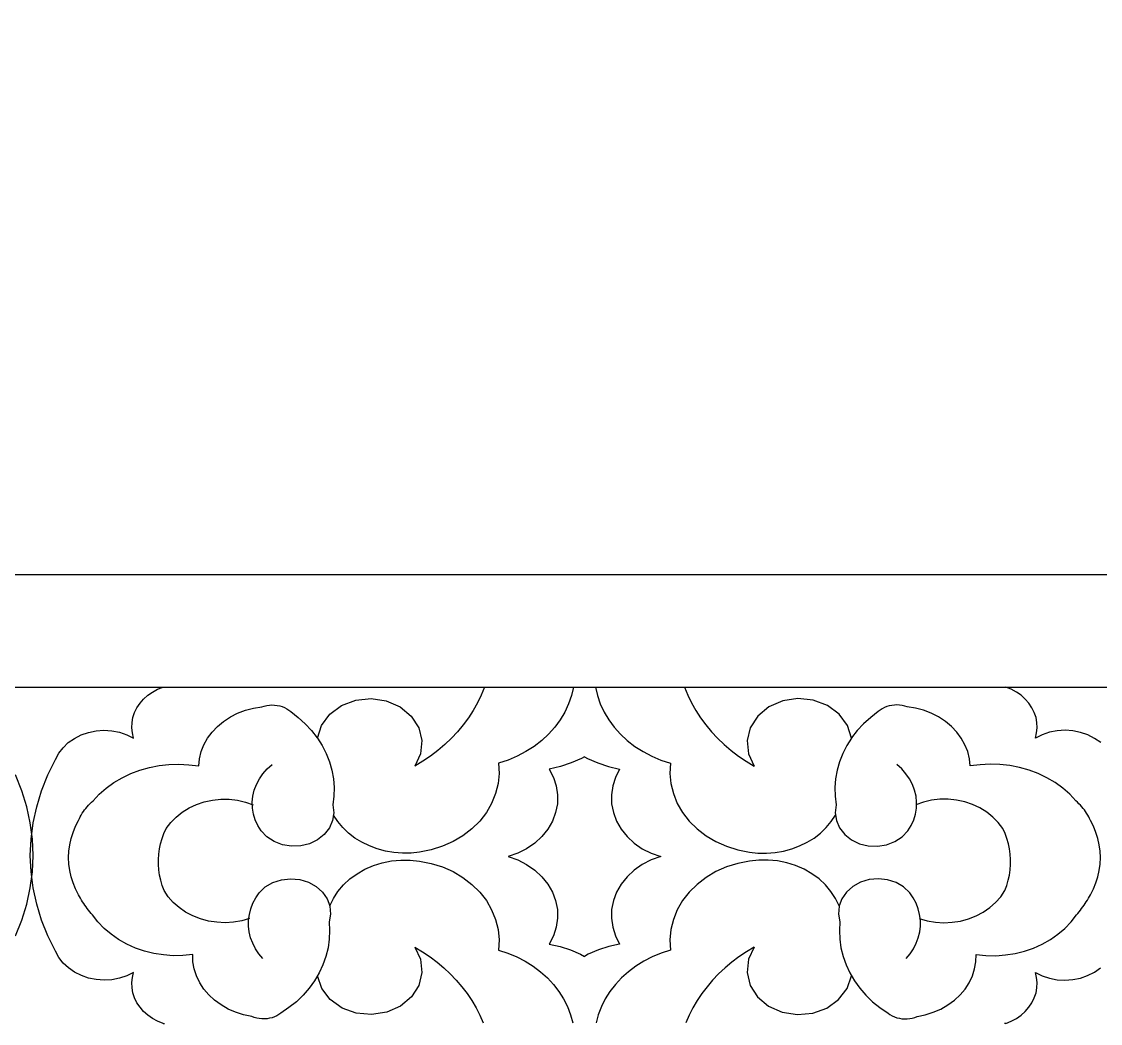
# Model space of a CAD drawing. Extents: x 1188826 to 1909461, y 608442 to 1651179.
# Drawn here: x 1667089.1 to 1667377.3, y 1032543.6 to 1032811.1 of the extents above; entities that cross this region are included whole.
import ezdxf

# ---------------------------------------------------------------- set-up
doc = ezdxf.new("R2010")
doc.units = 0
doc.header["$LTSCALE"] = 1000
doc.header["$MEASUREMENT"] = 0
doc.layers.add('窗', color=4, linetype='Continuous')
doc.layers.add('立面线', color=40, linetype='Continuous')

# ---------------------------------------------------------------- blocks, each defined once
blk = doc.blocks.new('EHYTERHT5EHTER')
at = {"layer": '窗', "ltscale": 3}
blk.add_lwpolyline([(83569.73, -228180.6), (84504.99, -228180.6), (84504.99, -229130.6), (83569.73, -229130.6)], close=True, dxfattribs=at)

msp = doc.modelspace()

# ---------------------------------------------------------------- linework, layer by layer
at = {"layer": '立面线'}
for p, q in [((1669039.81, 1032663.42), (1660727.54, 1032663.42)), ((1660758.89, 1032633.42), (1669008.6, 1032633.42)), ((1667124.11, 1032632.09), (1667125.48, 1032632.83)), ((1667125.48, 1032632.83), (1667126.94, 1032633.42)), ((1667212.8, 1032633.42), (1667211.93, 1032631.3)), ((1667236.58, 1032633.42), (1667236.05, 1032631.14)), ((1667242.43, 1032633.42), (1667242.96, 1032631.14)), ((1667266.22, 1032633.42), (1667267.08, 1032631.3)), ((1667353.53, 1032632.83), (1667352.07, 1032633.42)), ((1667354.9, 1032632.09), (1667353.53, 1032632.83)), ((1667120.77, 1032629.11), (1667121.74, 1032630.22)), ((1667121.74, 1032630.22), (1667122.86, 1032631.22)), ((1667122.86, 1032631.22), (1667124.11, 1032632.09)), ((1667174.61, 1032628.5), (1667178.38, 1032629.93)), ((1667178.38, 1032629.93), (1667182.49, 1032630.35)), ((1667182.49, 1032630.35), (1667186.55, 1032629.73)), ((1667211.93, 1032631.3), (1667210.92, 1032629.23)), ((1667236.05, 1032631.14), (1667235.28, 1032628.9)), ((1667242.96, 1032631.14), (1667243.73, 1032628.9)), ((1667267.08, 1032631.3), (1667268.09, 1032629.23)), ((1667296.52, 1032630.35), (1667292.46, 1032629.73)), ((1667300.63, 1032629.93), (1667296.52, 1032630.35)), ((1667304.41, 1032628.5), (1667300.63, 1032629.93)), ((1667356.15, 1032631.22), (1667354.9, 1032632.09)), ((1667357.27, 1032630.22), (1667356.15, 1032631.22)), ((1667358.25, 1032629.11), (1667357.27, 1032630.22)), ((1667119.33, 1032626.63), (1667119.96, 1032627.91)), ((1667119.96, 1032627.91), (1667120.77, 1032629.11)), ((1667146.85, 1032626.44), (1667148.92, 1032627.22)), ((1667148.92, 1032627.22), (1667151.09, 1032627.79)), ((1667151.09, 1032627.79), (1667153.31, 1032628.14)), ((1667153.31, 1032628.14), (1667153.96, 1032628.36)), ((1667153.96, 1032628.36), (1667154.64, 1032628.51)), ((1667154.64, 1032628.51), (1667155.32, 1032628.61)), ((1667155.32, 1032628.61), (1667156.02, 1032628.64)), ((1667156.02, 1032628.64), (1667156.71, 1032628.62)), ((1667156.71, 1032628.62), (1667157.4, 1032628.54)), ((1667157.4, 1032628.54), (1667158.08, 1032628.39)), ((1667158.08, 1032628.39), (1667158.73, 1032628.19)), ((1667158.73, 1032628.19), (1667159.36, 1032627.93)), ((1667159.36, 1032627.93), (1667159.95, 1032627.62)), ((1667159.95, 1032627.62), (1667160.51, 1032627.26)), ((1667160.51, 1032627.26), (1667161.02, 1032626.86)), ((1667171.48, 1032626.19), (1667174.61, 1032628.5)), ((1667186.55, 1032629.73), (1667190.24, 1032628.12)), ((1667190.24, 1032628.12), (1667193.21, 1032625.67)), ((1667209.78, 1032627.2), (1667208.51, 1032625.24)), ((1667210.92, 1032629.23), (1667209.78, 1032627.2)), ((1667235.28, 1032628.9), (1667234.27, 1032626.74)), ((1667243.73, 1032628.9), (1667244.74, 1032626.74)), ((1667268.09, 1032629.23), (1667269.23, 1032627.2)), ((1667269.23, 1032627.2), (1667270.5, 1032625.24)), ((1667288.78, 1032628.12), (1667285.8, 1032625.67)), ((1667292.46, 1032629.73), (1667288.78, 1032628.12)), ((1667307.53, 1032626.19), (1667304.41, 1032628.5)), ((1667318.5, 1032627.26), (1667317.99, 1032626.86)), ((1667319.06, 1032627.62), (1667318.5, 1032627.26)), ((1667319.65, 1032627.93), (1667319.06, 1032627.62)), ((1667320.28, 1032628.19), (1667319.65, 1032627.93)), ((1667320.93, 1032628.39), (1667320.28, 1032628.19)), ((1667321.61, 1032628.54), (1667320.93, 1032628.39)), ((1667322.3, 1032628.62), (1667321.61, 1032628.54)), ((1667322.99, 1032628.64), (1667322.3, 1032628.62)), ((1667323.69, 1032628.61), (1667322.99, 1032628.64)), ((1667324.38, 1032628.51), (1667323.69, 1032628.61)), ((1667325.05, 1032628.36), (1667324.38, 1032628.51)), ((1667325.7, 1032628.14), (1667325.05, 1032628.36)), ((1667327.93, 1032627.79), (1667325.7, 1032628.14)), ((1667330.09, 1032627.22), (1667327.93, 1032627.79)), ((1667332.16, 1032626.44), (1667330.09, 1032627.22)), ((1667359.05, 1032627.91), (1667358.25, 1032629.11)), ((1667359.68, 1032626.63), (1667359.05, 1032627.91)), ((1667118.64, 1032623.93), (1667118.89, 1032625.3)), ((1667118.89, 1032625.3), (1667119.33, 1032626.63)), ((1667141.47, 1032622.92), (1667143.1, 1032624.27)), ((1667143.1, 1032624.27), (1667144.9, 1032625.45)), ((1667144.9, 1032625.45), (1667146.85, 1032626.44)), ((1667161.02, 1032626.86), (1667163.05, 1032625.31)), ((1667163.05, 1032625.31), (1667164.93, 1032623.62)), ((1667169.27, 1032623.19), (1667171.48, 1032626.19)), ((1667193.21, 1032625.67), (1667195.21, 1032622.57)), ((1667208.51, 1032625.24), (1667207.11, 1032623.34)), ((1667233.03, 1032624.66), (1667231.58, 1032622.69)), ((1667234.27, 1032626.74), (1667233.03, 1032624.66)), ((1667244.74, 1032626.74), (1667245.98, 1032624.66)), ((1667245.98, 1032624.66), (1667247.43, 1032622.69)), ((1667270.5, 1032625.24), (1667271.9, 1032623.34)), ((1667285.8, 1032625.67), (1667283.8, 1032622.57)), ((1667309.74, 1032623.19), (1667307.53, 1032626.19)), ((1667315.96, 1032625.31), (1667314.08, 1032623.62)), ((1667317.99, 1032626.86), (1667315.96, 1032625.31)), ((1667334.11, 1032625.45), (1667332.16, 1032626.44)), ((1667335.91, 1032624.27), (1667334.11, 1032625.45)), ((1667337.54, 1032622.92), (1667335.91, 1032624.27)), ((1667360.13, 1032625.3), (1667359.68, 1032626.63)), ((1667360.38, 1032623.93), (1667360.13, 1032625.3)), ((1667105.04, 1032620.64), (1667106.99, 1032621.32)), ((1667106.99, 1032621.32), (1667109.03, 1032621.73)), ((1667109.03, 1032621.73), (1667111.13, 1032621.88)), ((1667111.13, 1032621.88), (1667113.23, 1032621.76)), ((1667113.23, 1032621.76), (1667115.28, 1032621.36)), ((1667115.28, 1032621.36), (1667117.24, 1032620.71)), ((1667118.58, 1032622.54), (1667118.64, 1032623.93)), ((1667118.72, 1032621.16), (1667118.58, 1032622.54)), ((1667119.06, 1032619.8), (1667118.72, 1032621.16)), ((1667138.84, 1032619.77), (1667140.05, 1032621.41)), ((1667140.05, 1032621.41), (1667141.47, 1032622.92)), ((1667164.93, 1032623.62), (1667166.62, 1032621.8)), ((1667166.62, 1032621.8), (1667168.13, 1032619.86)), ((1667168.18, 1032619.78), (1667169.27, 1032623.19)), ((1667195.21, 1032622.57), (1667196.08, 1032619.11)), ((1667205.59, 1032621.51), (1667203.95, 1032619.75)), ((1667207.11, 1032623.34), (1667205.59, 1032621.51)), ((1667231.58, 1032622.69), (1667229.92, 1032620.85)), ((1667247.43, 1032622.69), (1667249.09, 1032620.85)), ((1667271.9, 1032623.34), (1667273.42, 1032621.51)), ((1667273.42, 1032621.51), (1667275.06, 1032619.75)), ((1667283.8, 1032622.57), (1667282.93, 1032619.11)), ((1667310.83, 1032619.78), (1667309.74, 1032623.19)), ((1667312.39, 1032621.8), (1667310.88, 1032619.86)), ((1667314.08, 1032623.62), (1667312.39, 1032621.8)), ((1667338.96, 1032621.41), (1667337.54, 1032622.92)), ((1667340.17, 1032619.77), (1667338.96, 1032621.41)), ((1667359.95, 1032619.8), (1667360.29, 1032621.16)), ((1667360.29, 1032621.16), (1667360.43, 1032622.54)), ((1667360.43, 1032622.54), (1667360.38, 1032623.93)), ((1667363.73, 1032621.36), (1667361.77, 1032620.71)), ((1667365.78, 1032621.76), (1667363.73, 1032621.36)), ((1667367.88, 1032621.88), (1667365.78, 1032621.76)), ((1667369.98, 1032621.73), (1667367.88, 1032621.88)), ((1667372.03, 1032621.32), (1667369.98, 1032621.73)), ((1667373.97, 1032620.64), (1667372.03, 1032621.32)), ((1667100.2, 1032617.23), (1667101.6, 1032618.58)), ((1667101.6, 1032618.58), (1667103.23, 1032619.72)), ((1667103.23, 1032619.72), (1667105.04, 1032620.64)), ((1667117.24, 1032620.71), (1667119.06, 1032619.8)), ((1667137.86, 1032618.02), (1667138.84, 1032619.77)), ((1667168.13, 1032619.86), (1667168.18, 1032619.78)), ((1667168.18, 1032619.78), (1667169.43, 1032617.82)), ((1667196.08, 1032619.11), (1667195.72, 1032615.59)), ((1667203.95, 1032619.75), (1667202.2, 1032618.08)), ((1667228.07, 1032619.14), (1667226.05, 1032617.58)), ((1667229.92, 1032620.85), (1667228.07, 1032619.14)), ((1667249.09, 1032620.85), (1667250.94, 1032619.14)), ((1667250.94, 1032619.14), (1667252.96, 1032617.58)), ((1667275.06, 1032619.75), (1667276.81, 1032618.08)), ((1667282.93, 1032619.11), (1667283.29, 1032615.59)), ((1667310.83, 1032619.78), (1667309.58, 1032617.82)), ((1667310.88, 1032619.86), (1667310.83, 1032619.78)), ((1667341.15, 1032618.02), (1667340.17, 1032619.77)), ((1667361.77, 1032620.71), (1667359.95, 1032619.8)), ((1667375.78, 1032619.72), (1667373.97, 1032620.64)), ((1667377.41, 1032618.58), (1667375.78, 1032619.72)), ((1667098.17, 1032614.09), (1667099.05, 1032615.73)), ((1667099.05, 1032615.73), (1667100.2, 1032617.23)), ((1667136.66, 1032614.28), (1667137.13, 1032616.18)), ((1667137.13, 1032616.18), (1667137.86, 1032618.02)), ((1667169.43, 1032617.82), (1667170.52, 1032615.68)), ((1667170.52, 1032615.68), (1667171.39, 1032613.47)), ((1667195.72, 1032615.59), (1667194.19, 1032612.3)), ((1667200.34, 1032616.49), (1667198.38, 1032615)), ((1667202.2, 1032618.08), (1667200.34, 1032616.49)), ((1667223.87, 1032616.19), (1667221.54, 1032614.97)), ((1667226.05, 1032617.58), (1667223.87, 1032616.19)), ((1667252.96, 1032617.58), (1667255.15, 1032616.19)), ((1667255.15, 1032616.19), (1667257.47, 1032614.97)), ((1667276.81, 1032618.08), (1667278.67, 1032616.49)), ((1667278.67, 1032616.49), (1667280.63, 1032615)), ((1667283.29, 1032615.59), (1667284.82, 1032612.3)), ((1667308.49, 1032615.68), (1667307.62, 1032613.47)), ((1667309.58, 1032617.82), (1667308.49, 1032615.68)), ((1667341.88, 1032616.18), (1667341.15, 1032618.02)), ((1667342.35, 1032614.28), (1667341.88, 1032616.18)), ((1667096.17, 1032609.95), (1667098.22, 1032614.09)), ((1667125.87, 1032612.47), (1667128.51, 1032612.76)), ((1667128.51, 1032612.76), (1667131.17, 1032612.84)), ((1667131.17, 1032612.84), (1667133.83, 1032612.7)), ((1667133.83, 1032612.7), (1667136.46, 1032612.35)), ((1667136.46, 1032612.35), (1667136.66, 1032614.28)), ((1667154.76, 1032611.56), (1667156.06, 1032612.72)), ((1667171.39, 1032613.47), (1667172.03, 1032611.21)), ((1667196.33, 1032613.6), (1667194.19, 1032612.3)), ((1667198.38, 1032615), (1667196.33, 1032613.6)), ((1667219.1, 1032613.94), (1667216.56, 1032613.11)), ((1667216.56, 1032613.11), (1667216.7, 1032610.38)), ((1667221.54, 1032614.97), (1667219.1, 1032613.94)), ((1667235.95, 1032613.15), (1667233.08, 1032612.19)), ((1667238.7, 1032614.35), (1667235.95, 1032613.15)), ((1667239.51, 1032614.79), (1667238.7, 1032614.35)), ((1667239.51, 1032614.79), (1667240.31, 1032614.35)), ((1667240.31, 1032614.35), (1667243.06, 1032613.15)), ((1667243.06, 1032613.15), (1667245.93, 1032612.19)), ((1667257.47, 1032614.97), (1667259.91, 1032613.94)), ((1667259.91, 1032613.94), (1667262.45, 1032613.11)), ((1667262.45, 1032613.11), (1667262.32, 1032610.38)), ((1667280.63, 1032615), (1667282.68, 1032613.6)), ((1667282.68, 1032613.6), (1667284.82, 1032612.3)), ((1667307.62, 1032613.47), (1667306.98, 1032611.21)), ((1667324.25, 1032611.56), (1667322.95, 1032612.72)), ((1667342.55, 1032612.35), (1667342.35, 1032614.28)), ((1667345.18, 1032612.7), (1667342.55, 1032612.35)), ((1667347.84, 1032612.84), (1667345.18, 1032612.7)), ((1667350.5, 1032612.76), (1667347.84, 1032612.84)), ((1667353.14, 1032612.47), (1667350.5, 1032612.76)), ((1667089.2, 1032605.75), (1667087.51, 1032609.95)), ((1667094.48, 1032605.75), (1667096.17, 1032609.95)), ((1667115.98, 1032609.22), (1667118.31, 1032610.33)), ((1667118.31, 1032610.33), (1667120.75, 1032611.25)), ((1667120.75, 1032611.25), (1667123.27, 1032611.96)), ((1667123.27, 1032611.96), (1667125.87, 1032612.47)), ((1667152.65, 1032608.9), (1667153.62, 1032610.28)), ((1667153.62, 1032610.28), (1667154.76, 1032611.56)), ((1667172.03, 1032611.21), (1667172.44, 1032608.91)), ((1667216.7, 1032610.38), (1667216.43, 1032607.64)), ((1667233.08, 1032612.19), (1667230.11, 1032611.49)), ((1667230.11, 1032611.49), (1667231.23, 1032609.31)), ((1667245.93, 1032612.19), (1667248.9, 1032611.49)), ((1667248.9, 1032611.49), (1667247.78, 1032609.31)), ((1667262.32, 1032610.38), (1667262.58, 1032607.64)), ((1667306.98, 1032611.21), (1667306.57, 1032608.91)), ((1667325.39, 1032610.28), (1667324.25, 1032611.56)), ((1667326.36, 1032608.9), (1667325.39, 1032610.28)), ((1667355.74, 1032611.96), (1667353.14, 1032612.47)), ((1667358.27, 1032611.25), (1667355.74, 1032611.96)), ((1667360.7, 1032610.33), (1667358.27, 1032611.25)), ((1667363.03, 1032609.22), (1667360.7, 1032610.33)), ((1667111.76, 1032606.46), (1667113.79, 1032607.92)), ((1667113.79, 1032607.92), (1667115.98, 1032609.22)), ((1667151.3, 1032605.9), (1667151.88, 1032607.43)), ((1667151.88, 1032607.43), (1667152.65, 1032608.9)), ((1667172.44, 1032608.91), (1667172.62, 1032606.58)), ((1667216.43, 1032607.64), (1667215.77, 1032604.96)), ((1667231.23, 1032609.31), (1667231.97, 1032607.01)), ((1667231.97, 1032607.01), (1667232.32, 1032604.64)), ((1667247.04, 1032607.01), (1667246.7, 1032604.64)), ((1667247.78, 1032609.31), (1667247.04, 1032607.01)), ((1667262.58, 1032607.64), (1667263.25, 1032604.96)), ((1667306.57, 1032608.91), (1667306.39, 1032606.58)), ((1667327.13, 1032607.43), (1667326.36, 1032608.9)), ((1667327.71, 1032605.9), (1667327.13, 1032607.43)), ((1667365.22, 1032607.92), (1667363.03, 1032609.22)), ((1667367.26, 1032606.46), (1667365.22, 1032607.92)), ((1667090.51, 1032601.48), (1667089.2, 1032605.75)), ((1667093.16, 1032601.48), (1667094.48, 1032605.75)), ((1667108.21, 1032603.06), (1667109.89, 1032604.83)), ((1667109.89, 1032604.83), (1667111.76, 1032606.46)), ((1667150.77, 1032602.72), (1667150.93, 1032604.32)), ((1667150.93, 1032604.32), (1667151.3, 1032605.9)), ((1667172.56, 1032604.25), (1667172.26, 1032601.94)), ((1667172.62, 1032606.58), (1667172.56, 1032604.25)), ((1667215.77, 1032604.96), (1667214.71, 1032602.37)), ((1667232.32, 1032604.64), (1667232.26, 1032602.25)), ((1667246.7, 1032604.64), (1667246.76, 1032602.25)), ((1667263.25, 1032604.96), (1667264.3, 1032602.37)), ((1667306.39, 1032606.58), (1667306.45, 1032604.25)), ((1667306.45, 1032604.25), (1667306.75, 1032601.94)), ((1667328.08, 1032604.32), (1667327.71, 1032605.9)), ((1667328.24, 1032602.72), (1667328.08, 1032604.32)), ((1667369.12, 1032604.83), (1667367.26, 1032606.46)), ((1667370.8, 1032603.06), (1667369.12, 1032604.83)), ((1667091.46, 1032597.17), (1667090.51, 1032601.48)), ((1667092.22, 1032597.17), (1667093.16, 1032601.48)), ((1667105.97, 1032600.6), (1667106.3, 1032601.04)), ((1667106.3, 1032601.04), (1667106.65, 1032601.46)), ((1667106.65, 1032601.46), (1667107.02, 1032601.88)), ((1667107.02, 1032601.88), (1667107.4, 1032602.28)), ((1667107.4, 1032602.28), (1667107.8, 1032602.68)), ((1667107.8, 1032602.68), (1667108.21, 1032603.06)), ((1667132.04, 1032600.02), (1667133.86, 1032601.14)), ((1667133.86, 1032601.14), (1667135.83, 1032602.06)), ((1667135.83, 1032602.06), (1667137.92, 1032602.76)), ((1667137.92, 1032602.76), (1667140.09, 1032603.23)), ((1667140.09, 1032603.23), (1667142.32, 1032603.46)), ((1667142.32, 1032603.46), (1667144.56, 1032603.46)), ((1667144.56, 1032603.46), (1667146.78, 1032603.21)), ((1667146.78, 1032603.21), (1667148.95, 1032602.72)), ((1667148.95, 1032602.72), (1667151.04, 1032602.01)), ((1667150.82, 1032601.11), (1667150.77, 1032602.72)), ((1667151.09, 1032599.51), (1667150.82, 1032601.11)), ((1667172.26, 1032601.94), (1667172.52, 1032599.85)), ((1667214.71, 1032602.37), (1667213.29, 1032599.92)), ((1667232.26, 1032602.25), (1667231.79, 1032599.9)), ((1667246.76, 1032602.25), (1667247.22, 1032599.9)), ((1667264.3, 1032602.37), (1667265.72, 1032599.92)), ((1667306.75, 1032601.94), (1667306.49, 1032599.85)), ((1667327.92, 1032599.51), (1667328.19, 1032601.11)), ((1667330.06, 1032602.72), (1667327.98, 1032602.01)), ((1667328.19, 1032601.11), (1667328.24, 1032602.72)), ((1667332.23, 1032603.21), (1667330.06, 1032602.72)), ((1667334.45, 1032603.46), (1667332.23, 1032603.21)), ((1667336.69, 1032603.46), (1667334.45, 1032603.46)), ((1667338.92, 1032603.23), (1667336.69, 1032603.46)), ((1667341.09, 1032602.76), (1667338.92, 1032603.23)), ((1667343.18, 1032602.06), (1667341.09, 1032602.76)), ((1667345.15, 1032601.14), (1667343.18, 1032602.06)), ((1667346.97, 1032600.02), (1667345.15, 1032601.14)), ((1667371.21, 1032602.68), (1667370.8, 1032603.06)), ((1667371.61, 1032602.28), (1667371.21, 1032602.68)), ((1667371.99, 1032601.88), (1667371.61, 1032602.28)), ((1667372.36, 1032601.46), (1667371.99, 1032601.88)), ((1667372.71, 1032601.04), (1667372.36, 1032601.46)), ((1667373.04, 1032600.6), (1667372.71, 1032601.04)), ((1667104.33, 1032597.82), (1667104.56, 1032598.3)), ((1667104.56, 1032598.3), (1667104.81, 1032598.78)), ((1667104.81, 1032598.78), (1667105.07, 1032599.25)), ((1667105.07, 1032599.25), (1667105.35, 1032599.71)), ((1667105.35, 1032599.71), (1667105.65, 1032600.16)), ((1667105.65, 1032600.16), (1667105.97, 1032600.6)), ((1667128.96, 1032597.24), (1667130.4, 1032598.72)), ((1667130.4, 1032598.72), (1667132.04, 1032600.02)), ((1667151.56, 1032597.96), (1667151.09, 1032599.51)), ((1667172.52, 1032599.85), (1667172.21, 1032597.77)), ((1667173.61, 1032597.51), (1667172.49, 1032599.22)), ((1667213.29, 1032599.92), (1667211.52, 1032597.64)), ((1667231.79, 1032599.9), (1667230.94, 1032597.63)), ((1667247.22, 1032599.9), (1667248.07, 1032597.63)), ((1667265.72, 1032599.92), (1667267.5, 1032597.64)), ((1667305.4, 1032597.51), (1667306.52, 1032599.22)), ((1667306.49, 1032599.85), (1667306.8, 1032597.77)), ((1667327.45, 1032597.96), (1667327.92, 1032599.51)), ((1667348.61, 1032598.72), (1667346.97, 1032600.02)), ((1667350.05, 1032597.24), (1667348.61, 1032598.72)), ((1667373.36, 1032600.16), (1667373.04, 1032600.6)), ((1667373.66, 1032599.71), (1667373.36, 1032600.16)), ((1667373.94, 1032599.25), (1667373.66, 1032599.71)), ((1667374.2, 1032598.78), (1667373.94, 1032599.25)), ((1667374.45, 1032598.3), (1667374.2, 1032598.78)), ((1667374.68, 1032597.82), (1667374.45, 1032598.3)), ((1667092.03, 1032592.83), (1667091.46, 1032597.17)), ((1667091.65, 1032592.83), (1667092.22, 1032597.17)), ((1667102.87, 1032594.63), (1667103.53, 1032596.25)), ((1667103.53, 1032596.25), (1667104.33, 1032597.82)), ((1667127.16, 1032594.31), (1667127.75, 1032595.63)), ((1667127.75, 1032595.63), (1667128.96, 1032597.24)), ((1667152.24, 1032596.45), (1667151.56, 1032597.96)), ((1667153.11, 1032595.03), (1667152.24, 1032596.45)), ((1667171.36, 1032595.81), (1667169.99, 1032594.07)), ((1667172.21, 1032597.77), (1667171.36, 1032595.81)), ((1667174.95, 1032595.91), (1667173.61, 1032597.51)), ((1667176.48, 1032594.44), (1667174.95, 1032595.91)), ((1667209.42, 1032595.57), (1667207.04, 1032593.74)), ((1667211.52, 1032597.64), (1667209.42, 1032595.57)), ((1667229.71, 1032595.49), (1667228.13, 1032593.52)), ((1667230.94, 1032597.63), (1667229.71, 1032595.49)), ((1667248.07, 1032597.63), (1667249.3, 1032595.49)), ((1667249.3, 1032595.49), (1667250.88, 1032593.52)), ((1667267.5, 1032597.64), (1667269.59, 1032595.57)), ((1667269.59, 1032595.57), (1667271.97, 1032593.74)), ((1667302.53, 1032594.44), (1667304.06, 1032595.91)), ((1667304.06, 1032595.91), (1667305.4, 1032597.51)), ((1667306.8, 1032597.77), (1667307.65, 1032595.81)), ((1667307.65, 1032595.81), (1667309.02, 1032594.07)), ((1667325.9, 1032595.03), (1667326.77, 1032596.45)), ((1667326.77, 1032596.45), (1667327.45, 1032597.96)), ((1667351.26, 1032595.63), (1667350.05, 1032597.24)), ((1667351.85, 1032594.31), (1667351.26, 1032595.63)), ((1667375.48, 1032596.25), (1667374.68, 1032597.82)), ((1667376.14, 1032594.63), (1667375.48, 1032596.25)), ((1667091.46, 1032588.48), (1667091.65, 1032592.83)), ((1667092.22, 1032588.48), (1667092.03, 1032592.83)), ((1667101.98, 1032591.3), (1667102.35, 1032592.98)), ((1667102.35, 1032592.98), (1667102.87, 1032594.63)), ((1667126.27, 1032591.61), (1667126.66, 1032592.97)), ((1667126.66, 1032592.97), (1667127.16, 1032594.31)), ((1667154.67, 1032593.41), (1667153.11, 1032595.03)), ((1667156.62, 1032592.15), (1667154.67, 1032593.41)), ((1667168.2, 1032592.64), (1667166.07, 1032591.61)), ((1667169.99, 1032594.07), (1667168.2, 1032592.64)), ((1667178.18, 1032593.12), (1667176.48, 1032594.44)), ((1667180.04, 1032591.97), (1667178.18, 1032593.12)), ((1667207.04, 1032593.74), (1667204.41, 1032592.18)), ((1667228.13, 1032593.52), (1667226.23, 1032591.77)), ((1667250.88, 1032593.52), (1667252.78, 1032591.77)), ((1667271.97, 1032593.74), (1667274.6, 1032592.18)), ((1667298.97, 1032591.97), (1667300.83, 1032593.12)), ((1667300.83, 1032593.12), (1667302.53, 1032594.44)), ((1667309.02, 1032594.07), (1667310.81, 1032592.64)), ((1667310.81, 1032592.64), (1667312.95, 1032591.61)), ((1667322.39, 1032592.15), (1667324.34, 1032593.41)), ((1667324.34, 1032593.41), (1667325.9, 1032595.03)), ((1667352.35, 1032592.97), (1667351.85, 1032594.31)), ((1667352.75, 1032591.61), (1667352.35, 1032592.97)), ((1667376.66, 1032592.98), (1667376.14, 1032594.63)), ((1667377.03, 1032591.3), (1667376.66, 1032592.98)), ((1667101.68, 1032587.89), (1667101.76, 1032589.6)), ((1667101.76, 1032589.6), (1667101.98, 1032591.3)), ((1667125.77, 1032588.83), (1667125.97, 1032590.22)), ((1667125.97, 1032590.22), (1667126.27, 1032591.61)), ((1667158.86, 1032591.3), (1667156.62, 1032592.15)), ((1667161.27, 1032590.92), (1667158.86, 1032591.3)), ((1667163.71, 1032591.02), (1667161.27, 1032590.92)), ((1667166.07, 1032591.61), (1667163.71, 1032591.02)), ((1667182.03, 1032590.99), (1667180.04, 1032591.97)), ((1667184.14, 1032590.2), (1667182.03, 1032590.99)), ((1667186.33, 1032589.61), (1667184.14, 1032590.2)), ((1667188.58, 1032589.23), (1667186.33, 1032589.61)), ((1667198.57, 1032589.96), (1667195.45, 1032589.35)), ((1667201.57, 1032590.91), (1667198.57, 1032589.96)), ((1667204.41, 1032592.18), (1667201.57, 1032590.91)), ((1667224.06, 1032590.27), (1667221.66, 1032589.06)), ((1667226.23, 1032591.77), (1667224.06, 1032590.27)), ((1667252.78, 1032591.77), (1667254.95, 1032590.27)), ((1667254.95, 1032590.27), (1667257.35, 1032589.06)), ((1667274.6, 1032592.18), (1667277.44, 1032590.91)), ((1667277.44, 1032590.91), (1667280.45, 1032589.96)), ((1667280.45, 1032589.96), (1667283.56, 1032589.35)), ((1667290.43, 1032589.23), (1667292.68, 1032589.61)), ((1667292.68, 1032589.61), (1667294.87, 1032590.2)), ((1667294.87, 1032590.2), (1667296.98, 1032590.99)), ((1667296.98, 1032590.99), (1667298.97, 1032591.97)), ((1667312.95, 1032591.61), (1667315.3, 1032591.02)), ((1667315.3, 1032591.02), (1667317.74, 1032590.92)), ((1667317.74, 1032590.92), (1667320.15, 1032591.3)), ((1667320.15, 1032591.3), (1667322.39, 1032592.15)), ((1667353.04, 1032590.22), (1667352.75, 1032591.61)), ((1667353.24, 1032588.83), (1667353.04, 1032590.22)), ((1667377.25, 1032589.6), (1667377.03, 1032591.3)), ((1667377.33, 1032587.89), (1667377.25, 1032589.6)), ((1667091.65, 1032584.12), (1667091.46, 1032588.48)), ((1667092.03, 1032584.12), (1667092.22, 1032588.48)), ((1667101.76, 1032586.18), (1667101.68, 1032587.89)), ((1667125.68, 1032587.42), (1667125.77, 1032588.83)), ((1667125.68, 1032586.02), (1667125.68, 1032587.42)), ((1667185.47, 1032586.5), (1667187.92, 1032587)), ((1667187.92, 1032587), (1667190.43, 1032587.24)), ((1667190.87, 1032589.06), (1667188.58, 1032589.23)), ((1667190.43, 1032587.24), (1667192.95, 1032587.23)), ((1667193.17, 1032589.1), (1667190.87, 1032589.06)), ((1667192.95, 1032587.23), (1667195.45, 1032586.97)), ((1667195.45, 1032589.35), (1667193.17, 1032589.1)), ((1667195.45, 1032586.97), (1667198.57, 1032586.35)), ((1667221.66, 1032589.06), (1667219.08, 1032588.16)), ((1667219.08, 1032588.16), (1667221.66, 1032587.26)), ((1667221.66, 1032587.26), (1667224.06, 1032586.04)), ((1667257.35, 1032587.26), (1667254.95, 1032586.04)), ((1667257.35, 1032589.06), (1667259.93, 1032588.16)), ((1667259.93, 1032588.16), (1667257.35, 1032587.26)), ((1667283.56, 1032586.97), (1667280.45, 1032586.35)), ((1667283.56, 1032589.35), (1667285.84, 1032589.1)), ((1667286.07, 1032587.23), (1667283.56, 1032586.97)), ((1667285.84, 1032589.1), (1667288.14, 1032589.06)), ((1667288.58, 1032587.24), (1667286.07, 1032587.23)), ((1667288.14, 1032589.06), (1667290.43, 1032589.23)), ((1667291.09, 1032587), (1667288.58, 1032587.24)), ((1667293.54, 1032586.5), (1667291.09, 1032587)), ((1667353.34, 1032587.42), (1667353.24, 1032588.83)), ((1667353.33, 1032586.02), (1667353.34, 1032587.42)), ((1667377.25, 1032586.18), (1667377.33, 1032587.89)), ((1667091.46, 1032579.78), (1667092.03, 1032584.12)), ((1667092.22, 1032579.78), (1667091.65, 1032584.12)), ((1667101.98, 1032584.48), (1667101.76, 1032586.18)), ((1667102.35, 1032582.8), (1667101.98, 1032584.48)), ((1667125.79, 1032584.61), (1667125.68, 1032586.02)), ((1667126, 1032583.22), (1667125.79, 1032584.61)), ((1667178.76, 1032583.58), (1667180.86, 1032584.78)), ((1667180.86, 1032584.78), (1667183.11, 1032585.76)), ((1667183.11, 1032585.76), (1667185.47, 1032586.5)), ((1667198.57, 1032586.35), (1667201.57, 1032585.4)), ((1667201.57, 1032585.4), (1667204.41, 1032584.14)), ((1667204.41, 1032584.14), (1667207.04, 1032582.58)), ((1667224.06, 1032586.04), (1667226.23, 1032584.55)), ((1667226.23, 1032584.55), (1667228.13, 1032582.8)), ((1667252.78, 1032584.55), (1667250.88, 1032582.8)), ((1667254.95, 1032586.04), (1667252.78, 1032584.55)), ((1667274.6, 1032584.14), (1667271.97, 1032582.58)), ((1667277.44, 1032585.4), (1667274.6, 1032584.14)), ((1667280.45, 1032586.35), (1667277.44, 1032585.4)), ((1667295.91, 1032585.76), (1667293.54, 1032586.5)), ((1667298.15, 1032584.78), (1667295.91, 1032585.76)), ((1667300.25, 1032583.58), (1667298.15, 1032584.78)), ((1667353.02, 1032583.22), (1667353.22, 1032584.61)), ((1667353.22, 1032584.61), (1667353.33, 1032586.02)), ((1667376.66, 1032582.8), (1667377.03, 1032584.48)), ((1667377.03, 1032584.48), (1667377.25, 1032586.18)), ((1667102.87, 1032581.14), (1667102.35, 1032582.8)), ((1667103.53, 1032579.53), (1667102.87, 1032581.14)), ((1667126.3, 1032581.83), (1667126, 1032583.22)), ((1667126.71, 1032580.47), (1667126.3, 1032581.83)), ((1667154.24, 1032580.07), (1667156.27, 1032581.25)), ((1667156.27, 1032581.25), (1667158.56, 1032581.98)), ((1667158.56, 1032581.98), (1667160.99, 1032582.25)), ((1667160.99, 1032582.25), (1667163.43, 1032582.03)), ((1667163.43, 1032582.03), (1667165.74, 1032581.34)), ((1667165.74, 1032581.34), (1667167.8, 1032580.21)), ((1667175.13, 1032580.6), (1667176.84, 1032582.18)), ((1667176.84, 1032582.18), (1667178.76, 1032583.58)), ((1667207.04, 1032582.58), (1667209.42, 1032580.75)), ((1667228.13, 1032582.8), (1667229.71, 1032580.83)), ((1667229.71, 1032580.83), (1667230.94, 1032578.69)), ((1667249.3, 1032580.83), (1667248.07, 1032578.69)), ((1667250.88, 1032582.8), (1667249.3, 1032580.83)), ((1667271.97, 1032582.58), (1667269.59, 1032580.75)), ((1667302.17, 1032582.18), (1667300.25, 1032583.58)), ((1667303.88, 1032580.6), (1667302.17, 1032582.18)), ((1667313.28, 1032581.34), (1667311.21, 1032580.21)), ((1667315.59, 1032582.03), (1667313.28, 1032581.34)), ((1667318.02, 1032582.25), (1667315.59, 1032582.03)), ((1667320.45, 1032581.98), (1667318.02, 1032582.25)), ((1667322.74, 1032581.25), (1667320.45, 1032581.98)), ((1667324.77, 1032580.07), (1667322.74, 1032581.25)), ((1667352.3, 1032580.47), (1667352.71, 1032581.83)), ((1667352.71, 1032581.83), (1667353.02, 1032583.22)), ((1667375.48, 1032579.53), (1667376.14, 1032581.14)), ((1667376.14, 1032581.14), (1667376.66, 1032582.8)), ((1667090.51, 1032575.48), (1667091.46, 1032579.78)), ((1667093.16, 1032575.48), (1667092.22, 1032579.78)), ((1667104.33, 1032577.96), (1667103.53, 1032579.53)), ((1667104.6, 1032577.49), (1667104.33, 1032577.96)), ((1667127.22, 1032579.13), (1667126.71, 1032580.47)), ((1667128.32, 1032577.46), (1667127.22, 1032579.13)), ((1667151.67, 1032577.17), (1667152.58, 1032578.53)), ((1667152.58, 1032578.53), (1667154.24, 1032580.07)), ((1667167.8, 1032580.21), (1667169.5, 1032578.7)), ((1667169.5, 1032578.7), (1667170.75, 1032576.89)), ((1667172.42, 1032576.97), (1667173.65, 1032578.86)), ((1667173.65, 1032578.86), (1667175.13, 1032580.6)), ((1667209.42, 1032580.75), (1667211.52, 1032578.68)), ((1667211.52, 1032578.68), (1667213.29, 1032576.4)), ((1667230.94, 1032578.69), (1667231.79, 1032576.42)), ((1667248.07, 1032578.69), (1667247.22, 1032576.42)), ((1667267.5, 1032578.68), (1667265.72, 1032576.4)), ((1667269.59, 1032580.75), (1667267.5, 1032578.68)), ((1667305.36, 1032578.86), (1667303.88, 1032580.6)), ((1667306.59, 1032576.97), (1667305.36, 1032578.86)), ((1667309.51, 1032578.7), (1667308.26, 1032576.89)), ((1667311.21, 1032580.21), (1667309.51, 1032578.7)), ((1667326.43, 1032578.53), (1667324.77, 1032580.07)), ((1667327.34, 1032577.17), (1667326.43, 1032578.53)), ((1667350.69, 1032577.46), (1667351.8, 1032579.13)), ((1667351.8, 1032579.13), (1667352.3, 1032580.47)), ((1667374.41, 1032577.49), (1667374.68, 1032577.96)), ((1667374.68, 1032577.96), (1667375.48, 1032579.53)), ((1667089.2, 1032571.21), (1667090.51, 1032575.48)), ((1667094.48, 1032571.21), (1667093.16, 1032575.48)), ((1667104.87, 1032577.02), (1667104.6, 1032577.49)), ((1667105.15, 1032576.56), (1667104.87, 1032577.02)), ((1667105.44, 1032576.1), (1667105.15, 1032576.56)), ((1667105.74, 1032575.65), (1667105.44, 1032576.1)), ((1667106.05, 1032575.2), (1667105.74, 1032575.65)), ((1667106.36, 1032574.75), (1667106.05, 1032575.2)), ((1667129.66, 1032575.92), (1667128.32, 1032577.46)), ((1667131.22, 1032574.54), (1667129.66, 1032575.92)), ((1667150.36, 1032574.25), (1667150.93, 1032575.74)), ((1667150.93, 1032575.74), (1667151.67, 1032577.17)), ((1667170.75, 1032576.89), (1667171.46, 1032574.98)), ((1667171.46, 1032574.98), (1667172.42, 1032576.97)), ((1667213.29, 1032576.4), (1667214.71, 1032573.94)), ((1667231.79, 1032576.42), (1667232.26, 1032574.06)), ((1667247.22, 1032576.42), (1667246.76, 1032574.06)), ((1667265.72, 1032576.4), (1667264.3, 1032573.94)), ((1667307.55, 1032574.98), (1667306.59, 1032576.97)), ((1667308.26, 1032576.89), (1667307.55, 1032574.98)), ((1667328.08, 1032575.74), (1667327.34, 1032577.17)), ((1667328.65, 1032574.25), (1667328.08, 1032575.74)), ((1667347.79, 1032574.54), (1667349.35, 1032575.92)), ((1667349.35, 1032575.92), (1667350.69, 1032577.46)), ((1667372.65, 1032574.75), (1667372.96, 1032575.2)), ((1667372.96, 1032575.2), (1667373.27, 1032575.65)), ((1667373.27, 1032575.65), (1667373.57, 1032576.1)), ((1667373.57, 1032576.1), (1667373.86, 1032576.56)), ((1667373.86, 1032576.56), (1667374.14, 1032577.02)), ((1667374.14, 1032577.02), (1667374.41, 1032577.49)), ((1667106.69, 1032574.31), (1667106.36, 1032574.75)), ((1667107.02, 1032573.87), (1667106.69, 1032574.31)), ((1667107.37, 1032573.44), (1667107.02, 1032573.87)), ((1667107.72, 1032573.01), (1667107.37, 1032573.44)), ((1667108.08, 1032572.59), (1667107.72, 1032573.01)), ((1667109.52, 1032570.73), (1667108.08, 1032572.59)), ((1667132.96, 1032573.33), (1667131.22, 1032574.54)), ((1667134.87, 1032572.33), (1667132.96, 1032573.33)), ((1667136.91, 1032571.53), (1667134.87, 1032572.33)), ((1667149.78, 1032571.16), (1667149.98, 1032572.72)), ((1667149.98, 1032572.72), (1667150.36, 1032574.25)), ((1667171.65, 1032572.8), (1667171.26, 1032570.73)), ((1667171.46, 1032574.98), (1667171.48, 1032574.89)), ((1667171.48, 1032574.89), (1667171.65, 1032572.8)), ((1667214.71, 1032573.94), (1667215.77, 1032571.35)), ((1667232.26, 1032574.06), (1667232.32, 1032571.68)), ((1667246.76, 1032574.06), (1667246.7, 1032571.68)), ((1667264.3, 1032573.94), (1667263.25, 1032571.35)), ((1667307.53, 1032574.89), (1667307.36, 1032572.8)), ((1667307.36, 1032572.8), (1667307.76, 1032570.73)), ((1667307.55, 1032574.98), (1667307.53, 1032574.89)), ((1667329.03, 1032572.72), (1667328.65, 1032574.25)), ((1667329.23, 1032571.16), (1667329.03, 1032572.72)), ((1667342.1, 1032571.53), (1667344.14, 1032572.33)), ((1667344.14, 1032572.33), (1667346.05, 1032573.33)), ((1667346.05, 1032573.33), (1667347.79, 1032574.54)), ((1667369.49, 1032570.73), (1667370.93, 1032572.59)), ((1667370.93, 1032572.59), (1667371.29, 1032573.01)), ((1667371.29, 1032573.01), (1667371.65, 1032573.44)), ((1667371.65, 1032573.44), (1667371.99, 1032573.87)), ((1667371.99, 1032573.87), (1667372.32, 1032574.31)), ((1667372.32, 1032574.31), (1667372.65, 1032574.75)), ((1667087.51, 1032567), (1667089.2, 1032571.21)), ((1667096.17, 1032567), (1667094.48, 1032571.21)), ((1667111.18, 1032569), (1667109.52, 1032570.73)), ((1667139.05, 1032570.96), (1667136.91, 1032571.53)), ((1667141.26, 1032570.62), (1667139.05, 1032570.96)), ((1667143.5, 1032570.52), (1667141.26, 1032570.62)), ((1667145.74, 1032570.67), (1667143.5, 1032570.52)), ((1667147.93, 1032571.05), (1667145.74, 1032570.67)), ((1667150.06, 1032571.66), (1667147.93, 1032571.05)), ((1667149.77, 1032569.6), (1667149.78, 1032571.16)), ((1667149.95, 1032568.04), (1667149.77, 1032569.6)), ((1667171.26, 1032570.73), (1667171.4, 1032568.41)), ((1667215.77, 1032571.35), (1667216.43, 1032568.67)), ((1667231.97, 1032569.31), (1667231.23, 1032567.01)), ((1667232.32, 1032571.68), (1667231.97, 1032569.31)), ((1667246.7, 1032571.68), (1667247.04, 1032569.31)), ((1667247.04, 1032569.31), (1667247.78, 1032567.01)), ((1667263.25, 1032571.35), (1667262.58, 1032568.67)), ((1667307.76, 1032570.73), (1667307.61, 1032568.41)), ((1667328.95, 1032571.66), (1667331.08, 1032571.05)), ((1667329.06, 1032568.04), (1667329.24, 1032569.6)), ((1667329.24, 1032569.6), (1667329.23, 1032571.16)), ((1667331.08, 1032571.05), (1667333.28, 1032570.67)), ((1667333.28, 1032570.67), (1667335.51, 1032570.52)), ((1667335.51, 1032570.52), (1667337.75, 1032570.62)), ((1667337.75, 1032570.62), (1667339.96, 1032570.96)), ((1667339.96, 1032570.96), (1667342.1, 1032571.53)), ((1667367.84, 1032569), (1667369.49, 1032570.73)), ((1667098.22, 1032562.87), (1667096.17, 1032567)), ((1667113.02, 1032567.42), (1667111.18, 1032569)), ((1667115.05, 1032566.01), (1667113.02, 1032567.42)), ((1667150.32, 1032566.5), (1667149.95, 1032568.04)), ((1667150.87, 1032565.01), (1667150.32, 1032566.5)), ((1667171.4, 1032568.41), (1667171.31, 1032566.08)), ((1667216.43, 1032568.67), (1667216.7, 1032565.94)), ((1667231.23, 1032567.01), (1667230.11, 1032564.82)), ((1667247.78, 1032567.01), (1667248.9, 1032564.82)), ((1667262.58, 1032568.67), (1667262.32, 1032565.94)), ((1667307.61, 1032568.41), (1667307.7, 1032566.08)), ((1667328.14, 1032565.01), (1667328.69, 1032566.5)), ((1667328.69, 1032566.5), (1667329.06, 1032568.04)), ((1667363.96, 1032566.01), (1667365.99, 1032567.42)), ((1667365.99, 1032567.42), (1667367.84, 1032569)), ((1667117.23, 1032564.78), (1667115.05, 1032566.01)), ((1667119.54, 1032563.75), (1667117.23, 1032564.78)), ((1667121.96, 1032562.91), (1667119.54, 1032563.75)), ((1667151.59, 1032563.57), (1667150.87, 1032565.01)), ((1667152.49, 1032562.2), (1667151.59, 1032563.57)), ((1667170.99, 1032563.77), (1667170.43, 1032561.49)), ((1667171.31, 1032566.08), (1667170.99, 1032563.77)), ((1667194.19, 1032564.01), (1667195.72, 1032560.75)), ((1667194.19, 1032564.01), (1667196.26, 1032562.76)), ((1667216.7, 1032565.94), (1667216.56, 1032563.2)), ((1667230.11, 1032564.82), (1667233, 1032564.15)), ((1667233, 1032564.15), (1667235.8, 1032563.23)), ((1667246.01, 1032564.15), (1667243.21, 1032563.23)), ((1667248.9, 1032564.82), (1667246.01, 1032564.15)), ((1667262.32, 1032565.94), (1667262.45, 1032563.2)), ((1667284.82, 1032564.01), (1667282.75, 1032562.76)), ((1667284.82, 1032564.01), (1667283.29, 1032560.75)), ((1667307.7, 1032566.08), (1667308.02, 1032563.77)), ((1667308.02, 1032563.77), (1667308.58, 1032561.49)), ((1667326.53, 1032562.2), (1667327.42, 1032563.57)), ((1667327.42, 1032563.57), (1667328.14, 1032565.01)), ((1667357.05, 1032562.91), (1667359.47, 1032563.75)), ((1667359.47, 1032563.75), (1667361.78, 1032564.78)), ((1667361.78, 1032564.78), (1667363.96, 1032566.01)), ((1667099.1, 1032561.24), (1667098.22, 1032562.87)), ((1667100.26, 1032559.75), (1667099.1, 1032561.24)), ((1667124.47, 1032562.29), (1667121.96, 1032562.91)), ((1667127.04, 1032561.89), (1667124.47, 1032562.29)), ((1667129.64, 1032561.71), (1667127.04, 1032561.89)), ((1667132.25, 1032561.76), (1667129.64, 1032561.71)), ((1667134.84, 1032562.02), (1667132.25, 1032561.76)), ((1667134.92, 1032560.09), (1667134.84, 1032562.02)), ((1667153.54, 1032560.92), (1667152.49, 1032562.2)), ((1667170.43, 1032561.49), (1667169.64, 1032559.26)), ((1667195.72, 1032560.75), (1667196.08, 1032557.24)), ((1667196.26, 1032562.76), (1667198.25, 1032561.42)), ((1667198.25, 1032561.42), (1667200.15, 1032559.98)), ((1667216.56, 1032563.2), (1667219.02, 1032562.4)), ((1667219.02, 1032562.4), (1667221.39, 1032561.41)), ((1667221.39, 1032561.41), (1667223.65, 1032560.25)), ((1667235.8, 1032563.23), (1667238.48, 1032562.08)), ((1667238.48, 1032562.08), (1667239.51, 1032561.52)), ((1667240.53, 1032562.08), (1667239.51, 1032561.52)), ((1667243.21, 1032563.23), (1667240.53, 1032562.08)), ((1667257.62, 1032561.41), (1667255.36, 1032560.25)), ((1667259.99, 1032562.4), (1667257.62, 1032561.41)), ((1667262.45, 1032563.2), (1667259.99, 1032562.4)), ((1667280.76, 1032561.42), (1667278.86, 1032559.98)), ((1667282.75, 1032562.76), (1667280.76, 1032561.42)), ((1667283.29, 1032560.75), (1667282.93, 1032557.24)), ((1667308.58, 1032561.49), (1667309.37, 1032559.26)), ((1667325.47, 1032560.92), (1667326.53, 1032562.2)), ((1667344.09, 1032560.09), (1667344.17, 1032562.02)), ((1667344.17, 1032562.02), (1667346.76, 1032561.76)), ((1667346.76, 1032561.76), (1667349.37, 1032561.71)), ((1667349.37, 1032561.71), (1667351.97, 1032561.89)), ((1667351.97, 1032561.89), (1667354.54, 1032562.29)), ((1667354.54, 1032562.29), (1667357.05, 1032562.91)), ((1667101.67, 1032558.42), (1667100.26, 1032559.75)), ((1667103.29, 1032557.29), (1667101.67, 1032558.42)), ((1667135.27, 1032558.17), (1667134.92, 1032560.09)), ((1667135.88, 1032556.3), (1667135.27, 1032558.17)), ((1667169.64, 1032559.26), (1667168.63, 1032557.09)), ((1667200.15, 1032559.98), (1667201.96, 1032558.46)), ((1667201.96, 1032558.46), (1667203.66, 1032556.85)), ((1667223.65, 1032560.25), (1667225.78, 1032558.92)), ((1667225.78, 1032558.92), (1667227.77, 1032557.44)), ((1667253.23, 1032558.92), (1667251.25, 1032557.44)), ((1667255.36, 1032560.25), (1667253.23, 1032558.92)), ((1667277.06, 1032558.46), (1667275.35, 1032556.85)), ((1667278.86, 1032559.98), (1667277.06, 1032558.46)), ((1667309.37, 1032559.26), (1667310.38, 1032557.09)), ((1667343.14, 1032556.3), (1667343.74, 1032558.17)), ((1667343.74, 1032558.17), (1667344.09, 1032560.09)), ((1667375.72, 1032557.29), (1667377.34, 1032558.42)), ((1667105.1, 1032556.38), (1667103.29, 1032557.29)), ((1667107.04, 1032555.72), (1667105.1, 1032556.38)), ((1667109.08, 1032555.31), (1667107.04, 1032555.72)), ((1667111.17, 1032555.17), (1667109.08, 1032555.31)), ((1667113.26, 1032555.3), (1667111.17, 1032555.17)), ((1667115.3, 1032555.69), (1667113.26, 1032555.3)), ((1667117.25, 1032556.35), (1667115.3, 1032555.69)), ((1667119.06, 1032557.25), (1667117.25, 1032556.35)), ((1667118.58, 1032554.51), (1667118.72, 1032555.89)), ((1667118.72, 1032555.89), (1667119.06, 1032557.25)), ((1667136.74, 1032554.5), (1667135.88, 1032556.3)), ((1667167.41, 1032555.01), (1667165.98, 1032553.03)), ((1667168.63, 1032557.09), (1667167.41, 1032555.01)), ((1667169.36, 1032552.95), (1667168.22, 1032556.33)), ((1667196.08, 1032557.24), (1667195.23, 1032553.79)), ((1667203.66, 1032556.85), (1667205.27, 1032555.17)), ((1667205.27, 1032555.17), (1667206.76, 1032553.42)), ((1667227.77, 1032557.44), (1667229.59, 1032555.8)), ((1667229.59, 1032555.8), (1667231.23, 1032554.04)), ((1667249.42, 1032555.8), (1667247.78, 1032554.04)), ((1667251.25, 1032557.44), (1667249.42, 1032555.8)), ((1667273.74, 1032555.17), (1667272.25, 1032553.42)), ((1667275.35, 1032556.85), (1667273.74, 1032555.17)), ((1667282.93, 1032557.24), (1667283.78, 1032553.79)), ((1667309.65, 1032552.95), (1667310.8, 1032556.33)), ((1667310.38, 1032557.09), (1667311.6, 1032555.01)), ((1667311.6, 1032555.01), (1667313.03, 1032553.03)), ((1667342.27, 1032554.5), (1667343.14, 1032556.3)), ((1667360.29, 1032555.89), (1667359.95, 1032557.25)), ((1667359.95, 1032557.25), (1667361.76, 1032556.35)), ((1667360.43, 1032554.51), (1667360.29, 1032555.89)), ((1667361.76, 1032556.35), (1667363.71, 1032555.69)), ((1667363.71, 1032555.69), (1667365.75, 1032555.3)), ((1667365.75, 1032555.3), (1667367.84, 1032555.17)), ((1667367.84, 1032555.17), (1667369.93, 1032555.31)), ((1667369.93, 1032555.31), (1667371.97, 1032555.72)), ((1667371.97, 1032555.72), (1667373.91, 1032556.38)), ((1667373.91, 1032556.38), (1667375.72, 1032557.29)), ((1667118.64, 1032553.12), (1667118.58, 1032554.51)), ((1667118.89, 1032551.75), (1667118.64, 1032553.12)), ((1667137.84, 1032552.81), (1667136.74, 1032554.5)), ((1667139.17, 1032551.24), (1667137.84, 1032552.81)), ((1667165.98, 1032553.03), (1667164.35, 1032551.16)), ((1667171.61, 1032550), (1667169.36, 1032552.95)), ((1667195.23, 1032553.79), (1667193.26, 1032550.71)), ((1667206.76, 1032553.42), (1667208.15, 1032551.6)), ((1667231.23, 1032554.04), (1667232.69, 1032552.16)), ((1667232.69, 1032552.16), (1667233.94, 1032550.17)), ((1667246.32, 1032552.16), (1667245.07, 1032550.17)), ((1667247.78, 1032554.04), (1667246.32, 1032552.16)), ((1667272.25, 1032553.42), (1667270.87, 1032551.6)), ((1667283.78, 1032553.79), (1667285.76, 1032550.71)), ((1667307.4, 1032550), (1667309.65, 1032552.95)), ((1667313.03, 1032553.03), (1667314.66, 1032551.16)), ((1667339.84, 1032551.24), (1667341.17, 1032552.81)), ((1667341.17, 1032552.81), (1667342.27, 1032554.5)), ((1667360.13, 1032551.75), (1667360.38, 1032553.12)), ((1667360.38, 1032553.12), (1667360.43, 1032554.51)), ((1667119.33, 1032550.42), (1667118.89, 1032551.75)), ((1667119.96, 1032549.14), (1667119.33, 1032550.42)), ((1667120.77, 1032547.94), (1667119.96, 1032549.14)), ((1667140.7, 1032549.81), (1667139.17, 1032551.24)), ((1667142.42, 1032548.55), (1667140.7, 1032549.81)), ((1667162.54, 1032549.42), (1667160.56, 1032547.83)), ((1667164.35, 1032551.16), (1667162.54, 1032549.42)), ((1667174.76, 1032547.74), (1667171.61, 1032550)), ((1667193.26, 1032550.71), (1667190.32, 1032548.24)), ((1667208.15, 1032551.6), (1667209.41, 1032549.72)), ((1667209.41, 1032549.72), (1667210.55, 1032547.78)), ((1667233.94, 1032550.17), (1667234.99, 1032548.1)), ((1667245.07, 1032550.17), (1667244.03, 1032548.1)), ((1667269.6, 1032549.72), (1667268.46, 1032547.78)), ((1667270.87, 1032551.6), (1667269.6, 1032549.72)), ((1667285.76, 1032550.71), (1667288.69, 1032548.24)), ((1667304.25, 1032547.74), (1667307.4, 1032550)), ((1667314.66, 1032551.16), (1667316.47, 1032549.42)), ((1667316.47, 1032549.42), (1667318.45, 1032547.83)), ((1667336.59, 1032548.55), (1667338.31, 1032549.81)), ((1667338.31, 1032549.81), (1667339.84, 1032551.24)), ((1667358.25, 1032547.94), (1667359.05, 1032549.14)), ((1667359.05, 1032549.14), (1667359.68, 1032550.42)), ((1667359.68, 1032550.42), (1667360.13, 1032551.75)), ((1667121.74, 1032546.83), (1667120.77, 1032547.94)), ((1667122.86, 1032545.83), (1667121.74, 1032546.83)), ((1667144.31, 1032547.47), (1667142.42, 1032548.55)), ((1667146.32, 1032546.59), (1667144.31, 1032547.47)), ((1667148.45, 1032545.91), (1667146.32, 1032546.59)), ((1667158.43, 1032546.38), (1667157.89, 1032546)), ((1667160.56, 1032547.83), (1667158.43, 1032546.38)), ((1667178.54, 1032546.35), (1667174.76, 1032547.74)), ((1667182.63, 1032545.97), (1667178.54, 1032546.35)), ((1667186.67, 1032546.62), (1667182.63, 1032545.97)), ((1667190.32, 1032548.24), (1667186.67, 1032546.62)), ((1667210.55, 1032547.78), (1667211.57, 1032545.79)), ((1667234.99, 1032548.1), (1667235.81, 1032545.96)), ((1667244.03, 1032548.1), (1667243.2, 1032545.96)), ((1667268.46, 1032547.78), (1667267.44, 1032545.79)), ((1667288.69, 1032548.24), (1667292.34, 1032546.62)), ((1667292.34, 1032546.62), (1667296.38, 1032545.97)), ((1667296.38, 1032545.97), (1667300.47, 1032546.35)), ((1667300.47, 1032546.35), (1667304.25, 1032547.74)), ((1667318.45, 1032547.83), (1667320.59, 1032546.38)), ((1667320.59, 1032546.38), (1667321.12, 1032546)), ((1667330.56, 1032545.91), (1667332.69, 1032546.59)), ((1667332.69, 1032546.59), (1667334.71, 1032547.47)), ((1667334.71, 1032547.47), (1667336.59, 1032548.55)), ((1667356.15, 1032545.83), (1667357.27, 1032546.83)), ((1667357.27, 1032546.83), (1667358.25, 1032547.94)), ((1667124.11, 1032544.96), (1667122.86, 1032545.83)), ((1667125.48, 1032544.22), (1667124.11, 1032544.96)), ((1667126.95, 1032543.63), (1667125.48, 1032544.22)), ((1667126.95, 1032543.63), (1667127.3, 1032543.63)), ((1667150.65, 1032545.46), (1667148.45, 1032545.91)), ((1667151.29, 1032545.22), (1667150.65, 1032545.46)), ((1667151.95, 1032545.03), (1667151.29, 1032545.22)), ((1667152.63, 1032544.9), (1667151.95, 1032545.03)), ((1667153.32, 1032544.83), (1667152.63, 1032544.9)), ((1667154.02, 1032544.82), (1667153.32, 1032544.83)), ((1667154.71, 1032544.87), (1667154.02, 1032544.82)), ((1667155.39, 1032544.99), (1667154.71, 1032544.87)), ((1667156.06, 1032545.16), (1667155.39, 1032544.99)), ((1667156.7, 1032545.38), (1667156.06, 1032545.16)), ((1667157.32, 1032545.66), (1667156.7, 1032545.38)), ((1667157.89, 1032546), (1667157.32, 1032545.66)), ((1667211.57, 1032545.79), (1667212.46, 1032543.76)), ((1667235.81, 1032545.96), (1667236.41, 1032543.76)), ((1667243.2, 1032545.96), (1667242.6, 1032543.76)), ((1667267.44, 1032545.79), (1667266.55, 1032543.76)), ((1667321.12, 1032546), (1667321.7, 1032545.66)), ((1667321.7, 1032545.66), (1667322.31, 1032545.38)), ((1667322.31, 1032545.38), (1667322.95, 1032545.16)), ((1667322.95, 1032545.16), (1667323.62, 1032544.99)), ((1667323.62, 1032544.99), (1667324.3, 1032544.87)), ((1667324.3, 1032544.87), (1667325, 1032544.82)), ((1667325, 1032544.82), (1667325.69, 1032544.83)), ((1667325.69, 1032544.83), (1667326.38, 1032544.9)), ((1667326.38, 1032544.9), (1667327.06, 1032545.03)), ((1667327.06, 1032545.03), (1667327.72, 1032545.22)), ((1667327.72, 1032545.22), (1667328.36, 1032545.46)), ((1667328.36, 1032545.46), (1667330.56, 1032545.91)), ((1667352.06, 1032543.63), (1667351.71, 1032543.63)), ((1667352.06, 1032543.63), (1667353.53, 1032544.22)), ((1667353.53, 1032544.22), (1667354.9, 1032544.96)), ((1667354.9, 1032544.96), (1667356.15, 1032545.83))]:
    msp.add_line(p, q, dxfattribs=at)

# ---------------------------------------------------------------- block references
at = {"layer": '窗'}
msp.add_blockref('EHYTERHT5EHTER', (1583484.46, 1261794.02), dxfattribs=at)

doc.saveas('drawing.dxf')
